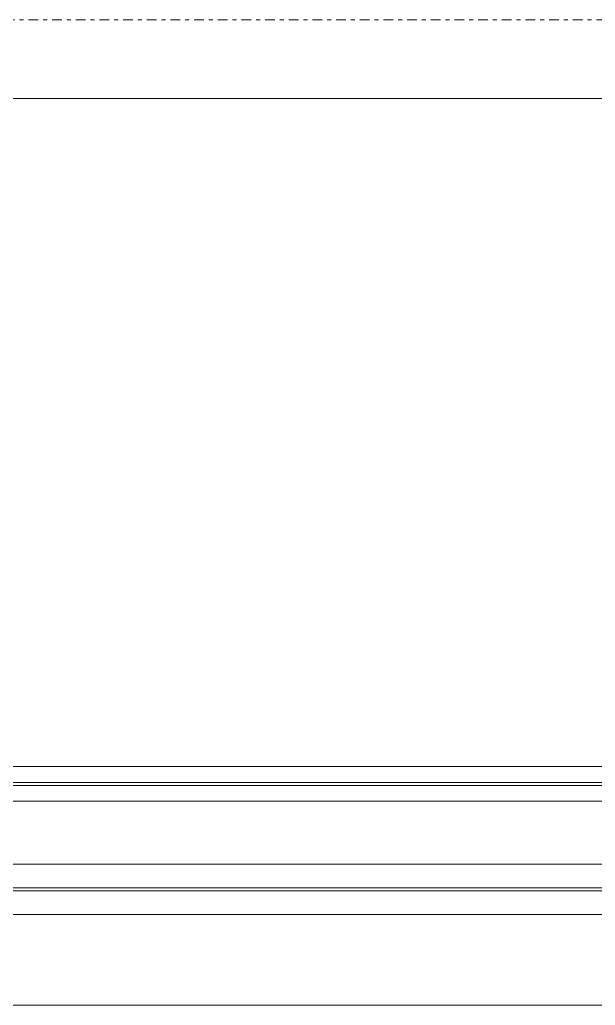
# Model space of a CAD drawing. Extents: x -1439 to 23780, y -1362 to 4476.
# Drawn here: x 13084.28 to 13098.87, y 320 to 345 of the extents above; entities that cross this region are included whole.
import ezdxf

# ---------------------------------------------------------------- set-up
doc = ezdxf.new("R2010")
doc.units = 0
doc.header["$MEASUREMENT"] = 0
doc.linetypes.add('Audi$0$DASHDOT2', pattern=[0.5, 0.25, -0.125, 0, -0.125])
doc.layers.get('0').update_dxf_attribs({"color": 9, "lineweight": 9})
for name, color, linetype, lineweight in [('Audi$0$06D', 8, 'Continuous', 9), ('Audi$0$10', 8, 'Continuous', 9), ('Audi$0$14', 8, 'Continuous', 9), ('Audi$0$15', 8, 'Continuous', 9), ('Audi$0$24', 8, 'Audi$0$DASHDOT2', 9)]:
    doc.layers.add(name, color=color, linetype=linetype, lineweight=lineweight)

# ---------------------------------------------------------------- blocks, each defined once
blk = doc.blocks.new('*U540')
at = {"layer": 'Audi$0$15'}
for p, q in [((-1.468840347965793, -18.9468617151615), (-62.69886171481426, -18.9468617151615)), ((-1.468840347965793, -19.34686171515932), (-62.69886171481426, -19.34686171515932)), ((-1.468840347965793, -19.4228617151557), (-62.69886171481426, -19.4228617151557)), ((-1.468840347965793, -19.82286171514988), (-62.69886171481426, -19.82286171514988)), ((-1.468840347965793, -21.4228617151266), (-62.69886171481426, -21.4228617151266)), ((-1.468840347965793, -22.02286171511514), (-62.69886171481426, -22.02286171511514)), ((-1.468840347965793, -22.09886171511243), (-62.69886171481426, -22.09886171511243)), ((-1.468840347965793, -22.69886171510369), (-62.69886171481426, -22.69886171510369))]:
    blk.add_line(p, q, dxfattribs=at)
blk = doc.blocks.new('Audi$0$P-AKS_AUDI')
at = {"layer": 'Audi$0$24'}
blk.add_lwpolyline([(-3840, -2440), (360, -2440)], dxfattribs=at)
blk = doc.blocks.new('Audi$0$p-2. kat planı')
at = {"layer": 'Audi$0$06D'}
blk.add_lwpolyline([(13047.49999999968, 1124.026758619042), (13047.49999999928, 320.0000000054934), (15478.81868919052, 319.9999995004982)], dxfattribs=at)
at = {"layer": 'Audi$0$14'}
blk.add_lwpolyline([(13070.49999999928, 427.0000000046564), (13154.49999999928, 427.0000000046564), (13154.49999999928, 343.0000000046566), (13070.49999999928, 343.0000000046566)], close=True, dxfattribs=at)
at = {"layer": 'Audi$0$10'}
blk.add_blockref('*U540', (13112.49999999899, 345.0000000136788), dxfattribs=at)
at = {"layer": 'Audi$0$24'}
blk.add_blockref('Audi$0$P-AKS_AUDI', (16612.49999999899, 2785.000000004652), dxfattribs=at)

msp = doc.modelspace()

# ---------------------------------------------------------------- block references
msp.add_blockref('Audi$0$p-2. kat planı', (0, 0))

doc.saveas('drawing.dxf')
